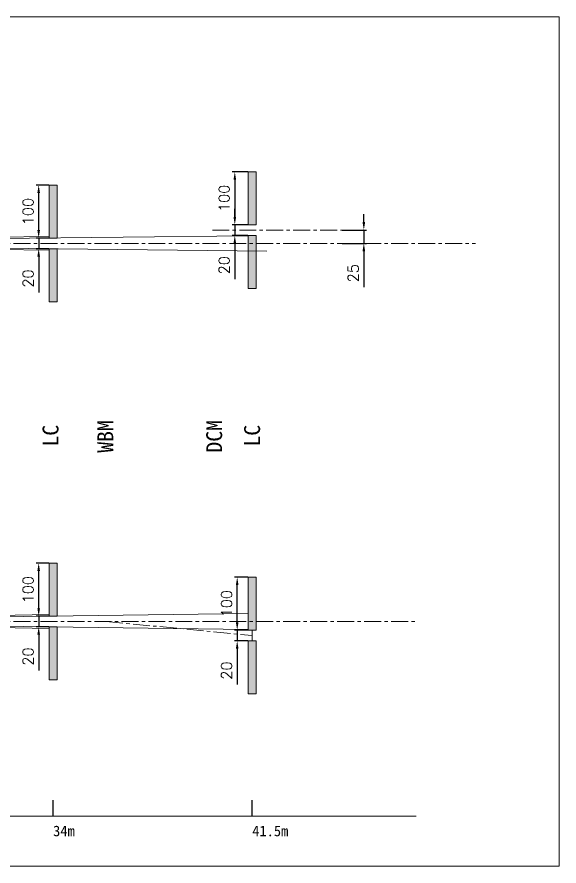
# Model space of a CAD drawing. Header units: inches. Extents: x 0 to 2964, y 1 to 1601.
# Drawn here: x 1943 to 2964, y 1 to 1601 of the extents above; entities that cross this region are included whole.
import ezdxf

# ---------------------------------------------------------------- set-up
doc = ezdxf.new("R2010")
doc.units = ezdxf.units.IN
doc.header["$MEASUREMENT"] = 0
doc.linetypes.add('CENTER', pattern=[50.8, 31.75, -6.35, 6.35, -6.35])
for name, color, linetype, lineweight in [('001中心线', 1, 'CENTER', 20), ('1中心线', 7, 'CENTER', 20), ('2尺寸线', 7, 'Continuous', 20), ('6细实线', 7, 'Continuous', 20)]:
    doc.layers.add(name, color=color, linetype=linetype, lineweight=lineweight)
doc.styles.add('ROMANC', font='romanc.shx')
doc.styles.get("Standard").update_dxf_attribs({"font": ''})
doc.styles.get('Standard').set_extended_font_data('SimSun')
doc.dimstyles.new('大字标注', dxfattribs={"dimtxt": 20, "dimasz": 15, "dimexe": 5, "dimexo": 0.625, "dimgap": 10, "dimtad": 1, "dimdsep": 46, "dimtxsty": 'ROMANC', "dimcen": 2.5, "dimclrt": 7, "dimadec": 0, "dimazin": 0, "dimtfac": 1, "dimtmove": 0, "dimatfit": 3, "dimfxl": 1, "dimarcsym": 0})

# ---------------------------------------------------------------- blocks, each defined once
blk = doc.blocks.new('*D41')
at = {"layer": '6细实线', "color": 0, "lineweight": -2, "transparency": 16777216}
for p, q in [((2596.6, 1214.1), (2596.6, 1229.1)), ((2556.1, 1199.1), (2601.6, 1199.1)), ((2596.6, 1199.1), (2596.6, 1174.1)), ((2556.1, 1174.1), (2601.6, 1174.1)), ((2596.6, 1159.1), (2596.6, 1091.7))]:
    blk.add_line(p, q, dxfattribs=at)
at = {"layer": '6细实线', "color": 0, "transparency": 16777216}
for points in [[(2594.1, 1214.1), (2599.1, 1214.1), (2596.6, 1199.1)], [(2594.1, 1159.1), (2599.1, 1159.1), (2596.6, 1174.1)]]:
    blk.add_solid(points, dxfattribs=at)
at = {"layer": 'Defpoints', "color": 0, "transparency": 16777216}
for p in [(2555.5, 1199.1), (2555.5, 1174.1), (2596.6, 1174.1)]:
    blk.add_point(p, dxfattribs=at)
at = {"layer": '6细实线', "color": 7, "transparency": 16777216, "insert": (2576.6, 1117.9), "char_height": 20, "attachment_point": 5, "rotation": 90, "style": 'ROMANC'}
blk.add_mtext('25', dxfattribs=at)
blk = doc.blocks.new('*D42')
at = {"layer": '6细实线', "color": 0, "lineweight": -2, "transparency": 16777216}
for p, q in [((2003.2, 1284.1), (1979.2, 1284.1)), ((1984.2, 1199.1), (1984.2, 1269.1)), ((2003.2, 1184.1), (1979.2, 1184.1))]:
    blk.add_line(p, q, dxfattribs=at)
at = {"layer": '6细实线', "color": 0, "transparency": 16777216}
for points in [[(1981.7, 1269.1), (1986.7, 1269.1), (1984.2, 1284.1)], [(1981.7, 1199.1), (1986.7, 1199.1), (1984.2, 1184.1)]]:
    blk.add_solid(points, dxfattribs=at)
at = {"layer": 'Defpoints', "color": 0, "transparency": 16777216}
for p in [(1984.2, 1284.1), (2003.9, 1284.1), (2003.9, 1184.1)]:
    blk.add_point(p, dxfattribs=at)
at = {"layer": '6细实线', "color": 7, "transparency": 16777216, "insert": (1964.2, 1234.1), "char_height": 20, "attachment_point": 5, "rotation": 90, "style": 'ROMANC'}
blk.add_mtext('100', dxfattribs=at)
blk = doc.blocks.new('*D39')
at = {"layer": '6细实线', "color": 0, "lineweight": -2, "transparency": 16777216}
for p, q in [((1984.2, 1199.1), (1984.2, 1214.1)), ((2003.2, 1184.1), (1979.2, 1184.1)), ((1984.2, 1184.1), (1984.2, 1164.1)), ((2003.2, 1164.1), (1979.2, 1164.1)), ((1984.2, 1149.1), (1984.2, 1081.7))]:
    blk.add_line(p, q, dxfattribs=at)
at = {"layer": '6细实线', "color": 0, "transparency": 16777216}
for points in [[(1981.7, 1199.1), (1986.7, 1199.1), (1984.2, 1184.1)], [(1981.7, 1149.1), (1986.7, 1149.1), (1984.2, 1164.1)]]:
    blk.add_solid(points, dxfattribs=at)
at = {"layer": 'Defpoints', "color": 0, "transparency": 16777216}
for p in [(2003.9, 1184.1), (1984.2, 1164.1), (2003.9, 1164.1)]:
    blk.add_point(p, dxfattribs=at)
at = {"layer": '6细实线', "color": 7, "transparency": 16777216, "insert": (1964.2, 1107.9), "char_height": 20, "attachment_point": 5, "rotation": 90, "style": 'ROMANC'}
blk.add_mtext('20', dxfattribs=at)
blk = doc.blocks.new('*D43')
at = {"layer": '6细实线', "color": 0, "lineweight": -2, "transparency": 16777216}
for p, q in [((2378.2, 1309.1), (2348.6, 1309.1)), ((2353.6, 1294.1), (2353.6, 1224.1)), ((2378.2, 1209.1), (2348.6, 1209.1))]:
    blk.add_line(p, q, dxfattribs=at)
at = {"layer": '6细实线', "color": 0, "transparency": 16777216}
for points in [[(2351.1, 1294.1), (2356.1, 1294.1), (2353.6, 1309.1)], [(2351.1, 1224.1), (2356.1, 1224.1), (2353.6, 1209.1)]]:
    blk.add_solid(points, dxfattribs=at)
at = {"layer": 'Defpoints', "color": 0, "transparency": 16777216}
for p in [(2378.9, 1309.1), (2353.6, 1209.1), (2378.9, 1209.1)]:
    blk.add_point(p, dxfattribs=at)
at = {"layer": '6细实线', "color": 7, "transparency": 16777216, "insert": (2333.6, 1259.1), "char_height": 20, "attachment_point": 5, "rotation": 90, "style": 'ROMANC'}
blk.add_mtext('100', dxfattribs=at)
blk = doc.blocks.new('*D44')
at = {"layer": '6细实线', "color": 0, "lineweight": -2, "transparency": 16777216}
for p, q in [((2353.6, 1224.1), (2353.6, 1239.1)), ((2378.2, 1209.1), (2348.6, 1209.1)), ((2353.6, 1209.1), (2353.6, 1189.1)), ((2378.2, 1189.1), (2348.6, 1189.1)), ((2353.6, 1174.1), (2353.6, 1106.7))]:
    blk.add_line(p, q, dxfattribs=at)
at = {"layer": '6细实线', "color": 0, "transparency": 16777216}
for points in [[(2351.1, 1224.1), (2356.1, 1224.1), (2353.6, 1209.1)], [(2351.1, 1174.1), (2356.1, 1174.1), (2353.6, 1189.1)]]:
    blk.add_solid(points, dxfattribs=at)
at = {"layer": 'Defpoints', "color": 0, "transparency": 16777216}
for p in [(2378.9, 1209.1), (2353.6, 1189.1), (2378.9, 1189.1)]:
    blk.add_point(p, dxfattribs=at)
at = {"layer": '6细实线', "color": 7, "transparency": 16777216, "insert": (2333.6, 1132.9), "char_height": 20, "attachment_point": 5, "rotation": 90, "style": 'ROMANC'}
blk.add_mtext('20', dxfattribs=at)
blk = doc.blocks.new('*D45')
at = {"layer": '6细实线', "color": 0, "lineweight": -2, "transparency": 16777216}
for p, q in [((2378.2, 545.1), (2353.1, 545.1)), ((2358.1, 460.1), (2358.1, 530.1)), ((2378.2, 445.1), (2353.1, 445.1))]:
    blk.add_line(p, q, dxfattribs=at)
at = {"layer": '6细实线', "color": 0, "transparency": 16777216}
for points in [[(2355.6, 530.1), (2360.6, 530.1), (2358.1, 545.1)], [(2355.6, 460.1), (2360.6, 460.1), (2358.1, 445.1)]]:
    blk.add_solid(points, dxfattribs=at)
at = {"layer": 'Defpoints', "color": 0, "transparency": 16777216}
for p in [(2358.1, 545.1), (2378.9, 545.1), (2378.9, 445.1)]:
    blk.add_point(p, dxfattribs=at)
at = {"layer": '6细实线', "color": 7, "transparency": 16777216, "insert": (2338.1, 495.1), "char_height": 20, "attachment_point": 5, "rotation": 90, "style": 'ROMANC'}
blk.add_mtext('100', dxfattribs=at)
blk = doc.blocks.new('*D46')
at = {"layer": '6细实线', "color": 0, "lineweight": -2, "transparency": 16777216}
for p, q in [((2358.1, 460.1), (2358.1, 475.1)), ((2378.2, 445.1), (2353.1, 445.1)), ((2358.1, 445.1), (2358.1, 425.1)), ((2378.2, 425.1), (2353.1, 425.1)), ((2358.1, 410.1), (2358.1, 342.7))]:
    blk.add_line(p, q, dxfattribs=at)
at = {"layer": '6细实线', "color": 0, "transparency": 16777216}
for points in [[(2355.6, 460.1), (2360.6, 460.1), (2358.1, 445.1)], [(2355.6, 410.1), (2360.6, 410.1), (2358.1, 425.1)]]:
    blk.add_solid(points, dxfattribs=at)
at = {"layer": 'Defpoints', "color": 0, "transparency": 16777216}
for p in [(2378.9, 445.1), (2358.1, 425.1), (2378.9, 425.1)]:
    blk.add_point(p, dxfattribs=at)
at = {"layer": '6细实线', "color": 7, "transparency": 16777216, "insert": (2338.1, 368.9), "char_height": 20, "attachment_point": 5, "rotation": 90, "style": 'ROMANC'}
blk.add_mtext('20', dxfattribs=at)
blk = doc.blocks.new('*D47')
at = {"layer": '6细实线', "color": 0, "lineweight": -2, "transparency": 16777216}
for p, q in [((2003.2, 571.5), (1979.2, 571.5)), ((1984.2, 486.5), (1984.2, 556.5)), ((2003.2, 471.5), (1979.2, 471.5))]:
    blk.add_line(p, q, dxfattribs=at)
at = {"layer": '6细实线', "color": 0, "transparency": 16777216}
for points in [[(1981.7, 556.5), (1986.7, 556.5), (1984.2, 571.5)], [(1981.7, 486.5), (1986.7, 486.5), (1984.2, 471.5)]]:
    blk.add_solid(points, dxfattribs=at)
at = {"layer": 'Defpoints', "color": 0, "transparency": 16777216}
for p in [(1984.2, 571.5), (2003.9, 571.5), (2003.9, 471.5)]:
    blk.add_point(p, dxfattribs=at)
at = {"layer": '6细实线', "color": 7, "transparency": 16777216, "insert": (1964.2, 521.5), "char_height": 20, "attachment_point": 5, "rotation": 90, "style": 'ROMANC'}
blk.add_mtext('100', dxfattribs=at)
blk = doc.blocks.new('*D40')
at = {"layer": '6细实线', "color": 0, "lineweight": -2, "transparency": 16777216}
for p, q in [((1984.2, 486.5), (1984.2, 501.5)), ((2003.2, 471.5), (1979.2, 471.5)), ((1984.2, 471.5), (1984.2, 451.5)), ((2003.2, 451.5), (1979.2, 451.5)), ((1984.2, 436.5), (1984.2, 369.1))]:
    blk.add_line(p, q, dxfattribs=at)
at = {"layer": '6细实线', "color": 0, "transparency": 16777216}
for points in [[(1981.7, 486.5), (1986.7, 486.5), (1984.2, 471.5)], [(1981.7, 436.5), (1986.7, 436.5), (1984.2, 451.5)]]:
    blk.add_solid(points, dxfattribs=at)
at = {"layer": 'Defpoints', "color": 0, "transparency": 16777216}
for p in [(2003.9, 471.5), (1984.2, 451.5), (2003.9, 451.5)]:
    blk.add_point(p, dxfattribs=at)
at = {"layer": '6细实线', "color": 7, "transparency": 16777216, "insert": (1964.2, 395.3), "char_height": 20, "attachment_point": 5, "rotation": 90, "style": 'ROMANC'}
blk.add_mtext('20', dxfattribs=at)

msp = doc.modelspace()

# ---------------------------------------------------------------- hatches: boundary and pattern name
at = {"layer": '6细实线'}
h = msp.add_hatch(color=6, dxfattribs=at)
h.dxf.hatch_style = 1
h.paths.add_polyline_path([(2393.858, 1309.105), (2378.858, 1309.105), (2378.858, 1209.105), (2393.858, 1209.105)])
h.paths.add_polyline_path([(2393.858, 1189.105), (2378.858, 1189.105), (2378.858, 1174.105), (2393.858, 1174.105)])
h.paths.add_polyline_path([(2393.858, 1174.105), (2378.858, 1174.105), (2378.858, 1089.105), (2393.858, 1089.105)])
h = msp.add_hatch(color=6, dxfattribs=at)
h.dxf.hatch_style = 1
h.paths.add_polyline_path([(2018.858, 1284.105), (2003.858, 1284.105), (2003.858, 1184.105), (2018.858, 1184.202)])
h.paths.add_polyline_path([(2018.858, 1164.008), (2003.858, 1164.105), (2003.858, 1064.105), (2018.858, 1064.105)])
h = msp.add_hatch(color=6, dxfattribs=at)
h.dxf.hatch_style = 1
h.paths.add_polyline_path([(2018.858, 571.457), (2003.858, 571.457), (2003.858, 471.457), (2018.858, 471.554)])
h.paths.add_polyline_path([(2018.858, 451.36), (2003.858, 451.457), (2003.858, 351.457), (2018.858, 351.457)])
h = msp.add_hatch(color=6, dxfattribs=at)
h.dxf.hatch_style = 1
h.paths.add_polyline_path([(2393.858, 545.057), (2378.858, 545.057), (2378.858, 445.057), (2393.858, 445.057)])
h.paths.add_polyline_path([(2393.858, 425.057), (2378.858, 425.057), (2378.858, 358.177), (2393.858, 358.177)])
h.paths.add_polyline_path([(2393.858, 358.177), (2378.858, 358.177), (2378.858, 325.057), (2393.858, 325.057)])

# ---------------------------------------------------------------- linework, layer by layer
at = {"layer": '001中心线'}
for p, q in [((2311.358, 1199.105), (2555.512, 1199.105)), ((2111.358, 461.457), (2386.358, 435.057))]:
    msp.add_line(p, q, dxfattribs=at)
at = {"layer": '1中心线'}
for p, q in [((311.358, 1174.105), (2806.74, 1174.105)), ((311.358, 461.457), (2697.133, 461.457))]:
    msp.add_line(p, q, dxfattribs=at)
at = {"layer": '2尺寸线', "lineweight": 30}
for p, q in [((2011.358, 94.563), (2011.358, 124.563)), ((2386.358, 94.563), (2386.358, 124.563))]:
    msp.add_line(p, q, dxfattribs=at)
at = {"layer": '2尺寸线'}
msp.add_line((311.358, 94.563), (2695.113, 94.563), dxfattribs=at)
at = {"layer": '6细实线'}
for p, q in [((2378.858, 1209.105), (2378.858, 1309.105)), ((2378.858, 1309.105), (2393.858, 1309.105)), ((2393.858, 1209.105), (2393.858, 1309.105)), ((2003.858, 1284.105), (2003.858, 1184.105)), ((2018.858, 1284.105), (2003.858, 1284.105)), ((2018.858, 1284.105), (2018.858, 1184.105)), ((2378.858, 1209.105), (2393.858, 1209.105)), ((2378.858, 1188.359), (461.358, 1166.605)), ((2003.858, 1186.843), (461.358, 1166.605)), ((2378.858, 1189.105), (2393.858, 1189.105)), ((2378.858, 1189.105), (2378.858, 1089.105)), ((2393.858, 1189.105), (2393.858, 1089.105)), ((2003.858, 1161.366), (461.358, 1181.605)), ((2413.858, 1159.453), (461.358, 1181.605)), ((2018.858, 1184.105), (2003.858, 1184.105)), ((2003.858, 1064.105), (2003.858, 1164.105)), ((2018.858, 1164.105), (2003.858, 1164.105)), ((2018.858, 1064.105), (2018.858, 1164.105)), ((2378.858, 1089.105), (2393.858, 1089.105)), ((2018.858, 1064.105), (2003.858, 1064.105)), ((2003.858, 571.457), (2003.858, 471.457)), ((2018.858, 571.457), (2003.858, 571.457)), ((2018.858, 571.457), (2018.858, 471.457)), ((2378.858, 445.057), (2378.858, 545.057)), ((2378.858, 545.057), (2393.858, 545.057)), ((2393.858, 445.057), (2393.858, 545.057)), ((461.358, 450.457), (2378.858, 476.562)), ((2003.858, 474.524), (461.358, 450.457)), ((461.358, 472.457), (2003.858, 448.389)), ((461.358, 472.457), (2378.858, 446.351)), ((2018.858, 471.457), (2003.858, 471.457)), ((2003.858, 351.457), (2003.858, 451.457)), ((2018.858, 451.457), (2003.858, 451.457)), ((2018.858, 351.457), (2018.858, 451.457)), ((2378.858, 445.057), (2393.858, 445.057)), ((2386.358, 425.057), (2386.358, 445.057)), ((2378.858, 425.057), (2393.858, 425.057)), ((2378.858, 425.057), (2378.858, 325.057)), ((2393.858, 425.057), (2393.858, 325.057)), ((2018.858, 351.457), (2003.858, 351.457)), ((2378.858, 325.057), (2393.858, 325.057))]:
    msp.add_line(p, q, dxfattribs=at)
msp.add_lwpolyline([(0.478, 1600.817), (2964.205, 1600.817), (2964.205, 0.591), (0.478, 0.591)], close=True, dxfattribs=at)

# ---------------------------------------------------------------- texts
at = {"layer": '2尺寸线', "char_height": 20, "attachment_point": 1}
for s, insert in [('{\\fFangSong_GB2312|b1|i0|c134|p49;34m}', (2011.358, 76.706)), ('{\\fFangSong_GB2312|b1|i0|c134|p49;41.5m}', (2386.358, 76.706))]:
    msp.add_mtext_dynamic_manual_height_columns(s, width=105.24161, gutter_width=12.5, heights=[0], dxfattribs=dict(at, insert=insert))
at = {"layer": '6细实线', "char_height": 30, "attachment_point": 1, "rotation": 90}
for s, insert in [('\\pi96.474;WBM', (2094.729, 683.05)), ('\\pi96.808;DCM', (2299.766, 683.05)), ('\\pi108.14;LC', (1991.522, 683.05)), ('\\pi108.14;LC', (2371.145, 683.05))]:
    msp.add_mtext_dynamic_manual_height_columns(s, width=256.11562, gutter_width=12.5, heights=[0], dxfattribs=dict(at, insert=insert))

# ---------------------------------------------------------------- dimensions: what is measured, and where the dimension line sits
at = {"layer": '6细实线'}
for base, p1, p2, picture, middle in [((2353.607, 1209.105), (2378.858, 1309.105), (2378.858, 1209.105), '*D43', (2333.607, 1259.105)), ((1984.236, 1284.105), (2003.858, 1184.105), (2003.858, 1284.105), '*D42', (1964.236, 1234.105)), ((2353.607, 1189.105), (2378.858, 1209.105), (2378.858, 1189.105), '*D44', (2333.607, 1132.914)), ((2596.629, 1174.105), (2555.512, 1199.105), (2555.512, 1174.105), '*D41', (2576.629, 1117.914)), ((1984.236, 1164.105), (2003.858, 1184.105), (2003.858, 1164.105), '*D39', (1964.236, 1107.914)), ((1984.236, 571.457), (2003.858, 471.457), (2003.858, 571.457), '*D47', (1964.236, 521.457)), ((2358.084, 545.057), (2378.858, 445.057), (2378.858, 545.057), '*D45', (2338.084, 495.057)), ((1984.236, 451.457), (2003.858, 471.457), (2003.858, 451.457), '*D40', (1964.236, 395.266)), ((2358.084, 425.057), (2378.858, 445.057), (2378.858, 425.057), '*D46', (2338.084, 368.866))]:
    dim = msp.add_linear_dim(base=base, p1=p1, p2=p2, angle=90, dimstyle='大字标注', dxfattribs=at)
    dim.commit()
    dim.dimension.update_dxf_attribs({"geometry": picture, "text_midpoint": middle})

doc.saveas('drawing.dxf')
